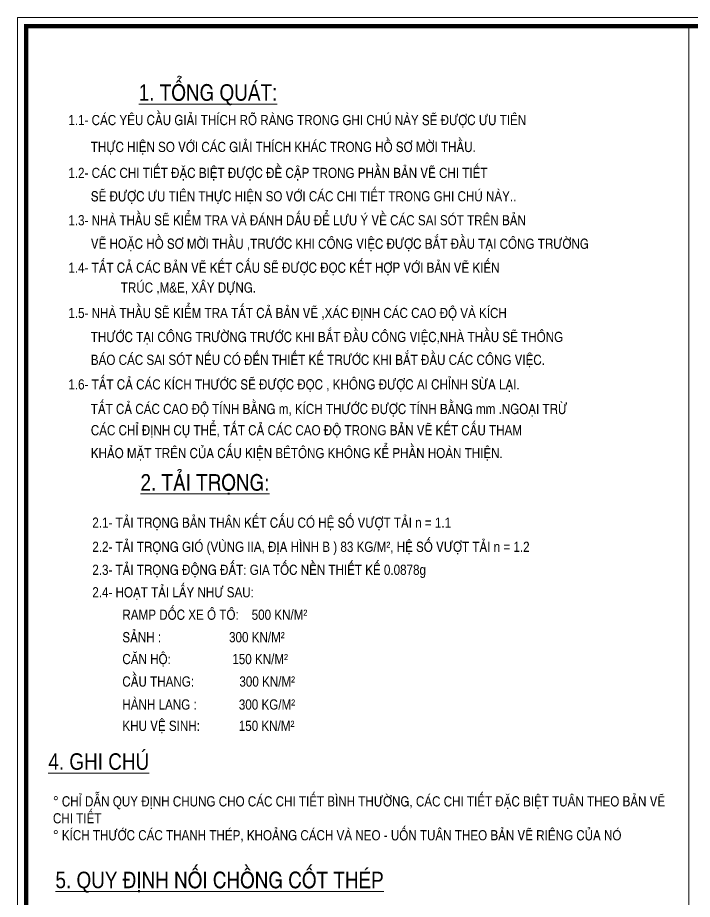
# Model space of a CAD drawing. Header units: millimetres. Extents: x -88960 to 836140, y 175458 to 320791.
# Drawn here: x -3360 to 12290, y 212905 to 233358 of the extents above; entities that cross this region are included whole.
import ezdxf

# ---------------------------------------------------------------- set-up
doc = ezdxf.new("R2010")
doc.units = ezdxf.units.MM
doc.header["$LTSCALE"] = 1000
doc.layers.get('0').update_dxf_attribs({"linetype": 'CONTINUOUS'})
for name, color, linetype, lineweight in [('Ap0314_Kh', 253, 'CONTINUOUS', 15), ('DBAO', 2, 'CONTINUOUS', 13), ('TEXT', 1, 'CONTINUOUS', 15)]:
    doc.layers.add(name, color=color, linetype=linetype, lineweight=lineweight)
doc.styles.add('TTP-HelCon', font='VHELVCN_0.TTF')

# ---------------------------------------------------------------- blocks, each defined once
blk = doc.blocks.new('CHG_XX_Khung ten')
blk.add_lwpolyline([(15, 579), (826, 579), (826, 15), (15, 15)], close=True)
at = {"color": 4, "linetype": 'Continuous', "const_width": 1}
blk.add_lwpolyline([(17, 577), (824, 577), (824, 17), (17, 17)], close=True, dxfattribs=at)

msp = doc.modelspace()

# ---------------------------------------------------------------- linework, layer by layer
at = {"layer": 'DBAO'}
msp.add_line((12206.02741, 177157.92235), (12206.02741, 233109.93617), dxfattribs=at)

# ---------------------------------------------------------------- texts
at = {"layer": 'TEXT', "color": 2, "style": 'TTP-HelCon'}
for s, p in [('%%U1. TOÅNG QUAÙT:', (-551.16412, 231430.41762)), ('%%U2. TAÛI TROÏNG:', (-509.8294, 222386.23418)), ('%%U4. GHI CHUÙ', (-2648.49896, 215910.9315)), ('%%U5. QUY ÑÒNH NOÁI CHOÀNG COÁT THEÙP', (-2482.65198, 213164.37364))]:
    msp.add_text(s, height=383.045, dxfattribs=at).set_placement(p)
at = {"layer": 'TEXT', "style": 'TTP-HelCon'}
for s, p in [('1.1- CAÙC YEÂU CAÀU GIAÛI THÍCH ROÕ RAØNG TRONG GHI CHUÙ NAØY SEÕ ÑÖÔÏC ÖU TIEÂN ', (-2183.72873, 230864.16741)), ('THÖÏC HIEÄN SO VÔÙI CAÙC GIAÛI THÍCH KHAÙC TRONG HOÀ SÔ MÔØI THAÀU.', (-1662.19823, 230241.52393)), ('1.2- CAÙC CHI TIEÁT ÑAËC BIEÄT ÑÖÔÏC ÑEÀ CAÄP TRONG PHAÀN BAÛN VEÕ CHI TIEÁT', (-2183.72873, 229638.95467)), ('SEÕ ÑÖÔÏC ÖU TIEÂN THÖÏC HIEÄN SO VÔÙI CAÙC CHI TIEÁT TRONG GHI CHUÙ NAØY..', (-1662.19823, 229096.60803)), ('1.3- NHAØ THAÀU SEÕ KIEÅM TRA VAØ ÑAÙNH DAÁU ÑEÅ LÖU YÙ VEÀ CAÙC SAI SOÙT TREÂN BAÛN  ', (-2183.72873, 228539.99562)), ('VEÕ HOAËC HOÀ SÔ MÔØI THAÀU ,TRÖÔÙC KHI COÂNG VIEÄC ÑÖÔÏC BAÉT ÑAÀU TAÏI COÂNG TRÖÔØNG', (-1662.19823, 227996.12122)), ('1.4- TAÁT CAÛ CAÙC BAÛN VEÕ KEÁT CAÁU SEÕ ÑÖÔÏC ÑOÏC KEÁT HÔÏP VÔÙI BAÛN VEÕ KIEÁN ', (-2183.72873, 227439.5091)), ('TRUÙC ,M&E, XAÂY DÖÏNG.', (-966.95034, 226979.67574)), ('1.5- NHAØ THAÀU SEÕ KIEÅM TRA TAÁT CAÛ BAÛN VEÕ ,XAÙC ÑÒNH CAÙC CAO ÑOÄ VAØ KÍCH ', (-2183.72873, 226389.97169)), ('THÖÔÙC TAÏI COÂNG TRÖÔØNG TRÖÔÙC KHI BAÉT ÑAÀU COÂNG VIEÄC,NHAØ THAÀU SEÕ THOÂNG ', (-1662.19823, 225833.35987)), ('BAÙO CAÙC SAI SOÙT NEÁU COÙ ÑEÁN THIEÁT KEÁ TRÖÔÙC KHI BAÉT ÑAÀU CAÙC COÂNG VIEÄC.', (-1662.19823, 225302.2226)), ('1.6- TAÁT CAÛ CAÙC KÍCH THÖÔÙC SEÕ ÑÖÔÏC ÑOÏC , KHOÂNG ÑÖÔÏC AI CHÆNH SÖØA LAÏI.', (-2183.72873, 224732.87276)), ('TAÁT CAÛ CAÙC CAO ÑOÄ TÍNH BAÈNG m, KÍCH THÖÔÙC ÑÖÔÏC TÍNH BAÈNG mm .NGOAÏI TRÖØ ', (-1662.19823, 224163.52263)), ('CAÙC CHÆ ÑÒNH CUÏ THEÅ, TAÁT CAÛ CAÙC CAO ÑOÄ TRONG BAÛN VEÕ KEÁT CAÁU THAM ', (-1662.19823, 223670.59763)), ('KHAÛO MAËT TREÂN CUÛA CAÁU KIEÄN BEÂTOÂNG KHOÂNG KEÅ PHAÀN HOAØN THIEÄN.', (-1662.19823, 223139.46066)), ('2.1- TAÛI TROÏNG BAÛN THAÂN KEÁT CAÁU COÙ HEÄ SOÁ VÖÔÏT TAÛI n = 1.1', (-1628.0099, 221525.88545)), ('2.2- TAÛI TROÏNG GIOÙ (VUØNG IIA, ÑÒA HÌNH B ) 83 KG/M², HEÄ SOÁ VÖÔÏT TAÛI n = 1.2', (-1628.0099, 220965.75639)), ('2.3- TAÛI TROÏNG ÑOÄNG ÑAÁT: GIA TOÁC NEÀN THIEÁT KEÁ 0.0878g', (-1628.0099, 220431.88359)), ('2.4- HOAÏT TAÛI LAÁY NHÖ SAU:', (-1628.0099, 219911.13922)), ('RAMP DOÁC XE OÂ TOÂ:    500 KN/M²', (-930.43452, 219390.39455)), ('SAÛNH :                     300 KN/M²', (-930.43452, 218869.65018)), ('CAÊN HOÄ:                   150 KN/M²', (-930.43452, 218362.03334)), ('CAÀU THANG:              300 KN/M²', (-930.43452, 217841.28897)), ('HAØNH LANG :             300 KG/M²', (-930.43452, 217307.41617)), ('KHU VEÄ SINH:            150 KN/M²', (-930.43452, 216812.92835))]:
    msp.add_text(s, height=235.72, dxfattribs=at).set_placement(p)
at = {"layer": 'TEXT', "insert": (-2540.53645, 215296.79468), "char_height": 235.72, "width": 14224.5432645, "attachment_point": 1, "style": 'TTP-HelCon'}
msp.add_mtext('° CHÆ DAÃN QUY ÑÒNH CHUNG CHO CAÙC CHI TIEÁT BÌNH THÖÔØNG, CAÙC CHI TIEÁT ÑAËC BIEÄT TUAÂN THEO BAÛN VEÕ CHI TIEÁT \\P° KÍCH THÖÔÙC CAÙC THANH THEÙP, KHOAÛNG CAÙCH VAØ NEO - UOÁN TUAÂN THEO BAÛN VEÕ RIEÂNG CUÛA NOÙ', dxfattribs=at)

# ---------------------------------------------------------------- next in the draw order: block references
at = {"layer": 'Ap0314_Kh', "xscale": 100, "yscale": 100, "zscale": 100}
msp.add_blockref('CHG_XX_Khung ten', (-4859.84276, 175457.91904), dxfattribs=at)

doc.saveas('drawing.dxf')
